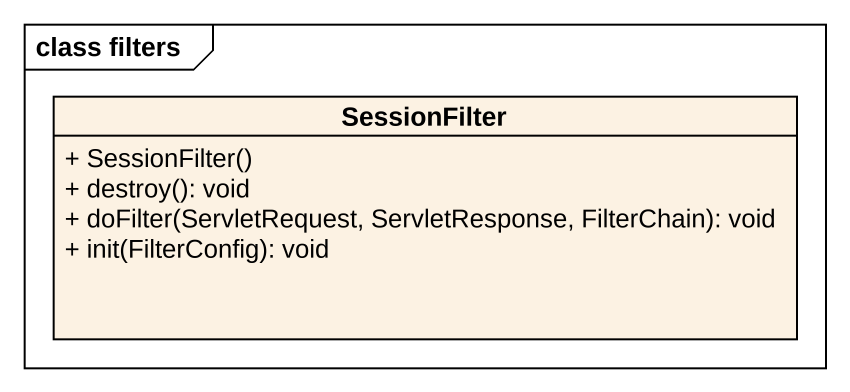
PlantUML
@startuml
mainframe class filters
hide circle
hide empty members
skinparam classAttributeIconSize 0
class SessionFilter {
  + SessionFilter()
  + destroy(): void
  + doFilter(ServletRequest, ServletResponse, FilterChain): void
  + init(FilterConfig): void
}
@enduml
